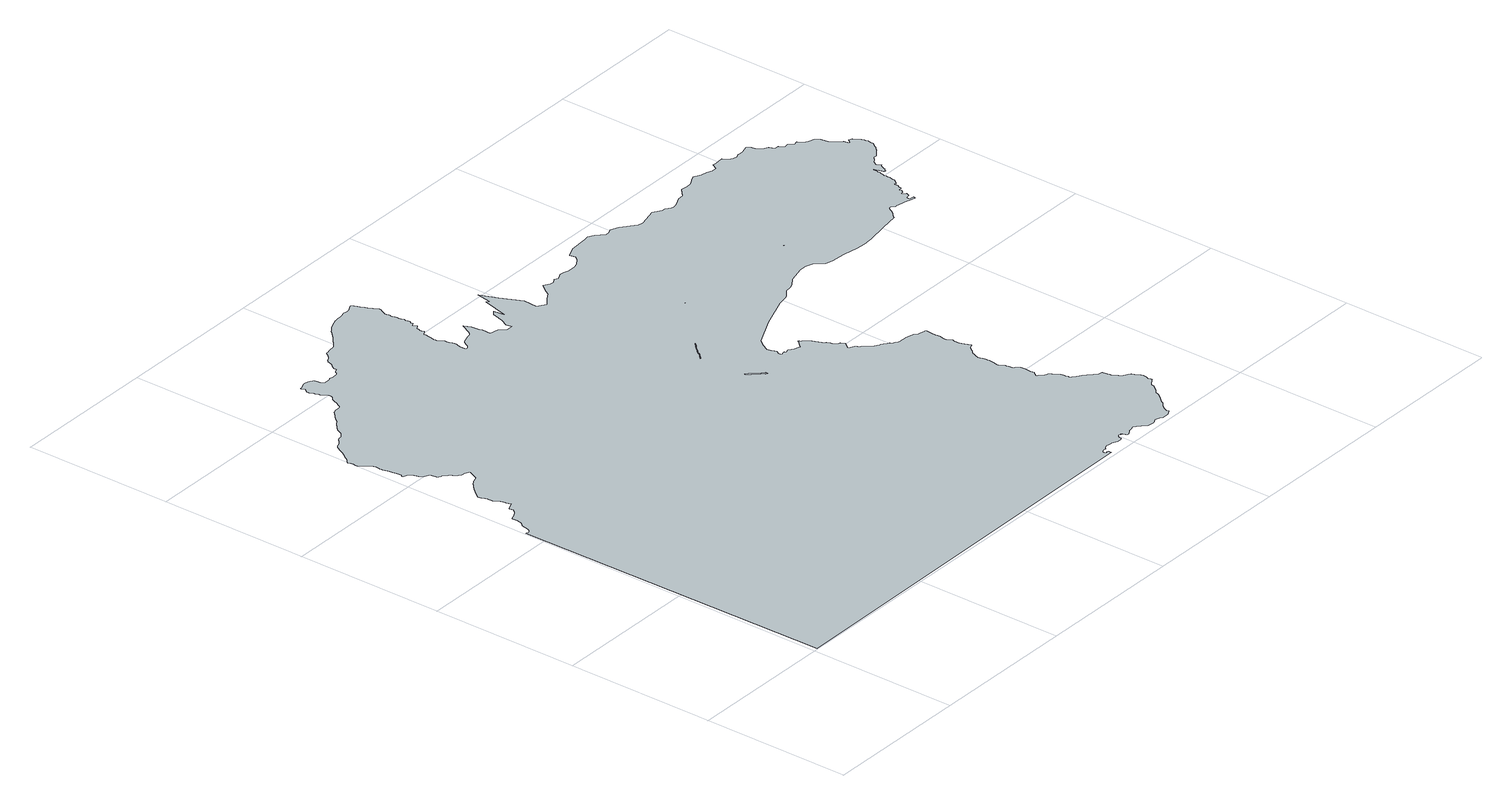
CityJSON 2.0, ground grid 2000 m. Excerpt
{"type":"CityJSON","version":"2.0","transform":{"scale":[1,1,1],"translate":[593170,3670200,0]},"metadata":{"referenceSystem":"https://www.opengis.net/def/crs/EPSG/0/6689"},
"CityObjects":{
"object1":{"type":"GenericCityObject","attributes":{"name":"高橋・鳴瀬線","function":"3011","validFromType":"3","custodian":"武雄市","notificationNumber":"-","prefecture":41,"city":41206,"length":1640,"width":26},"geometry":[{"type":"MultiSurface","lod":"1","boundaries":[[[0,1,2,3,4,5,6,7,8,9,10,11,12,13,14,15]]]}]},
"object2":{"type":"GenericCityObject","attributes":{"name":"上滝下水路","function":"3041","validFromType":"3","custodian":"武雄市","notificationNumber":"-","prefecture":41,"city":41206,"number":8},"geometry":[{"type":"MultiSurface","lod":"1","boundaries":[[[16,17,18,19,20,21,22,23,24,25,26,27,28,29,30,31]]]}]},
"object3":{"type":"GenericCityObject","attributes":{"name":"武雄都市計画区域","function":"21","validFromType":"3","custodian":"佐賀県","notificationNumber":"-","nominalArea":8825,"prefecture":41,"city":41206,"areaClassification":"2","reasonForAreaClassification":"当区域は用途地域の指定があり、一定のまとまりのある市街地が形成されている"},"geometry":[{"type":"MultiSurface","lod":"1","boundaries":[[[32,33,34,35,36,37,38,39,40,41,42,43,44,45,46,47,48,49,50,51,52,53,54,55,56,57,58,59,60,61,62,63,64,65,66,67,68,69,70,71,72,73,74,75,76,77,78,79,80,81,82,83,84,85,86,87,88,89,90,91,92,93,94,95,96,97,98,99,100,101,102,103,104,105,106,107,108,109,110,111,112,113,114,115,116,117,118,119,120,121,122,123,124,125,126,127,128,129,130,131,132,133,134,135,136,137,138,139,140,141,142,143,144,145,146,147,148,149,150,151,152,153,154,155,156,157,158,159,160,161,162,163,164,165,166,167,168,169,170,171,172,173,174,175,176,177,178,179,180,181,182,183,184,185,186,187,188,189,190,191,192,193,194,195,196,197,198,199,200,201,202,203,204,205,206,207,208,209,210,211,212,213,214,215,216,217,218,219,220,221,222,223,224,225,226,227,228,229,230,231,232,233,234,235,236,237,238,239,240,241,242,243,244,245,246,247,248,249,250,251,252,253,254,255,256,257,258,259,260,261,262,263,264,265,266,267,268,269,270,271,272,273,274,275,276,277,278,279,280,281,282,283,284,285,286,287,288,289,290,291,292,293,294,295,296,297,298,299,300,301,302,303,304,305,306,307,308,309,310,311,312,313,314,315,316,317,318,319,320,321,322,323,324,325,326,327,328,329,330,331,332,333,334,335,336,337,338,339,340,341,342,343,344,345,346,347,348,349,350,351,352,353,354,355,356,357,358,359,360,361,362,363,364,365,366,367,368,369,370,371,372,373,374,375,376,377,378,379,380,381,382,383,384,385,386,387,388,389,390,391,392,393,394,395,396,397,398,399,400,401,402,403,404,405,406,407,408,409,410,411,412,413,414,415,416,417,418,419,420,421,422,423,424,425,426,427,428,429,430,431,432,433,434,435,436,437,438,439,440,441,442,443,444,445,446,447,448,449,450,451,452,453,454,455,456,457,458,459,460,461,462,463,464,465,466,467,468,469,470,471,472,473,474,475,476,477,478,479,480,481,482,483,484,485,486,487,488,489,490,491,492,493,494,495,496,497,498,499,500,501,502,503,504,505,506,507,508,509,510,511,512,513,514,515,516,517,518,519,520,521,522,523,524,525,526,527,528,529,530,531,532,533,534,535,536,537,538,539,540,541,542,543,544,545,546,547,548,549,550,551,552,553,554,555,556,557,558,559,560,561,562,563,564,565,566,567,568,569,570,571,572,573,574,575,576,577,578,579,580,581,582,583,584,585,586,587,588,589,590,591,592,593,594,595,596,597,598,599,600,601,602,603,604,605,606,607,608,609,610,611,612,613,614,615,616,617,618,619,620,621,622,623,624,625,626,627,628,629,630,631,632,633,634,635,636,637,638,639,640,641,642,643,644,645,646,647,648,649,650,651,652,653,654,655,656,657,658,659,660,661,662,663,664,665,666,667,668,669,670,671,672,673,674,675,676,677,678,679,680,681,682,683,684,685,686,687,688,689,690,691,692,693,694,695,696,697,698,699,700,701,702,703,704,705,706,707,708,709,710,711,712,713,714,715,716,717,718,719,720,721,722,723,724,725,726,727,728,729,730,731,732,733,734,735,736,737,738,739,740,741,742,743,744,745,746,747,748,749,750,751,752,753,754,755,756,757,758,759,760,761,762,763,764,765,766,767,768,769,770,771,772,773,774,775,776,777,778,779,780,781,782,783,784,785,786,787,788,789,790,791,792,793,794,795,796,797,798,799,800,801,802,803,804,805,806,807,808,809,810,811,812,813,814,815,816,817,818,819,820,821,822,823,824,825,826,827,828,829,830,831,832,833,834,835,836,837,838,839,840,841,842,843,844,845,846,847,848,849,850,851,852,853,854,855,856,857,858,859,860,861,862,863,864,865,866,867,868,869,870,871,872,873,874,875,876,877,878,879,880,881,882,883,884,885,886,887,888,889,890,891,892,893,894,895,896,897,898,899,900,901,902,903,904,905,906,907,908,909,910,911,912,913,914,915,916,917,918,919,920,921,922,923,924,925,926,927,928,929,930,931,932,933,934,935,936,937,938,939,940,941,942,943,944,945,946,947,948,949,950,951,952,953,954,955,956,957,958,959,960,961,962,963,964,965,966,967,968,969,970,971,972,973,974,975,976,977,978,979,980,981,982,983,984,985,986,987,988,989,990,991,992,993,994,995,996,997,998,999,1000,1001,1002,1003,1004,1005]]]}]},
"object4":{"type":"GenericCityObject","attributes":{"function":"11","validFromType":"3","custodian":"武雄市","notificationNumber":"-","nominalArea":52.9,"prefecture":41,"city":41206,"floorAreaRate":2,"buildingCoverageRate":0.6,"wallSetbackDistance":0,"buildingHeightLimits":0},"geometry":[{"type":"MultiSurface","lod":"1","boundaries":[[[1006,1007,1008,1009,1010,1011,1012,1013,1014,1015,1016,1017,1018,1019,1020,1021,1022,1023,1024,1025,1026,1027,1028,1029,1030,1031,1032,1033,1034,1035,1036,1037,1038,1039,1040,1041,1042,1043,1044,1045,1046,1047,1048,1049,1050,1051,1052,1053,1054,1055,1056,1057,1058,1059,1060,1061,1062,1063,1064,1065,1066,1067,1068,1069,1070,1071,1072,1073,1074,1075,1076,1077,1078,1079,1080,1081,1082,1083,1084,1085,1086,1087,1088,1089,1090,1091,1092,1093,1094,1095,1096,1097,1098,1099,1100,1101,1102,1103,1104,1105,1106,1107,1108,1109,1110,1111,1112,1113,1114,1115,1116,1117,1118,1119,1120,1121,1122,1123,1124,1125,1126,1127,1126,1128,1129,1130,1131,1132,1133,1134,1135,1136,1137,1138,1139,1140,1141,1142,1143,1144,1145,1146,1147,1148,1149,1150,1151,1152,1153,1154,1155,1156,1157,1158,1159,1160,1161,1162]]]}]},
"object5":{"type":"GenericCityObject","attributes":{"name":"北方地区","function":"14","usage":"12","validFromType":"3","custodian":"武雄市","notificationNumber":"-","nominalArea":52.9,"prefecture":41,"city":41206},"geometry":[{"type":"MultiSurface","lod":"1","boundaries":[[[1163,1164,1165,1166,1167,1168,1169,1170,1171,1172,1173,1174,1175,1176,1177,1178,1179,1180,1181,1182,1183,1184,1185,1186,1187,1188,1189,1190,1191,1192,1193,1194,1195,1196,1197,1198,1199,1200,1201,1202,1203,1204,1205,1206,1207,1208,1209,1210,1211,1212,1213,1214,1215,1216,1217,1218,1219,1220,1221,1222,1223,1224,1225,1226,1227,1228,1229,1230,1231,1232,1233,1234,1235,1236,1237,1238,1239,1240,1241,1242,1243,1244,1245,1246,1247,1248,1249,1250,1251,1252,1253,1254,1255,1256,1257,1258,1259,1260,1261,1262,1263,1264,1265,1266,1267,1268,1269,1270,1271,1272,1273,1274,1275,1276,1277,1278,1279,1280,1281,1282,1283,1284,1285,1286,1287,1288,1289,1290,1291,1292,1293,1294,1295,1296,1297,1298,1299,1300,1301,1302,1303,1304,1305,1306,1307,1308,1309,1310,1311,1312,1313,1314,1315,1316,1317,1318,1319,1320,1321,1322,1323,1324,1325,1326,1327,1328,1329,1330,1331,1332,1333,1334,1335,1336,1337,1338,1339,1340,1341,1342,1343,1344,1345,1346,1347,1348,1349,1350,1351,1352,1353,1354,1355,1356,1357,1358,1359,1360,1361,1362,1363,1364,1365,1366,1367,1368,1369,1370,1371,1372,1373,1374,1375,1376,1162,1006,1007,1008,1009,1010,1011,1012,1013,1014,1015,1016,1017,1018,1019,1020,1021,1022,1023,1024,1025,1026,1027,1028,1029,1030,1031,1032,1033,1034,1035,1036,1037,1038,1039,1040,1041,1042,1043,1044,1045,1046,1047,1048,1049,1050,1051,1052,1053,1054,1055,1056,1057,1058,1059,1060,1061,1062,1063,1064,1065,1066,1067,1068,1069,1070,1071,1072,1073,1074,1075,1076,1077,1078,1079,1080,1081,1082,1083,1084,1085,1086,1087,1088,1089,1090,1091,1092,1093,1094,1095,1096,1097,1098,1099,1100,1101,1102,1103,1104,1105,1106,1107,1108,1109,1110,1111,1112,1113,1114,1115,1116,1117,1118,1119,1120,1121,1122,1123,1124,1125,1126,1127,1126,1128,1129,1130,1131,1132,1133,1134,1135,1136,1137,1138,1139,1140,1141,1142,1143,1144,1145,1146,1147,1148,1149,1150,1151,1152,1153,1154,1155,1156,1157,1158,1377,1378,1379,1380,1381,1382,1383,1384,1385,1386,1387,1388,1389,1390,1391,1392,1393,1394,1395,1396,1397,1398,1399,1400,1401,1402,1403,1404,1405,1406,1407,1408,1409,1410,1411,1412,1413,1414,1415,1416,1417,1418,1419,1420,1421,1422,1423,1424,1425,1426,1427,1428,1429,1430,1431,1432,1433,1434,1435,1436,1437,1438,1439,1440,1441,1442,1443,1444,1445,1446,1447,1448,1449,1450,1451,1452,1453,1454,1455,1456,1457,1458,1459,1460,1461,1462,1463,1464,1465,1466,1467,1468,1469,1470,1471,1472,1473,1474,1475,1476,1477,1478,1479,1480,1481,1482,1483,1484,1485,1486,1487,1488,1489,1490,1491,1492,1493,1494,1495,1496,1497,1498,1499,1500,1501,1502,1503,1504,1505,1506,1507,1508,1509,1510,1511,1512,1513,1514,1515,1516,1517,1518,1519,1520,1521,1522,1523,1524,1525,1526,1527,1528,1529,1530,1531,1532,1533,1534,1535,1536,1537,1538,1539,1540,1541,1542,1543,1544,1545,1546,1547,1548,1549,1550,1551,1552,1553,1554,1555,1556,1557,1558,1559,1560,1561,1562,1563,1564,1565,1566,1567,1568,1569,1570,1571,1572,1573,1574,1575,1576,1577,1578,1579,1580,1581,1582,1583,1584,1585,1586,1587,1588,1589,1590,1591,1592,1593,1594,1595,1596,1597,1598,1599,1600,1601,1602,1603,1604,1605,1606,1607,1608,1609,1610,1611,1612,1613,1614,1615,1616,1617,1618,1619,1620,1621,1622,1623,1624,1625,1626,1627,1628,1629,1630,1631,1632,1633,1634,1635,1636,1637,1638,1639,1640,1641,1642,1643,1644,1645,1646,1647,1648,1649,1650,1651,1652,1653,1654,1655,1656,1657,1658,1659,1660,1661,1662,1663,1664,1665,1666,1667,1668,1669,1670,1671,1672,1673,1674,1675,1676,1677,1678,1679,1680,1681,1682,1683,1684,1685,1686,1687,1688,1689,1690,1691,1692,1693,1694,1695,1696,1697,1698,1699,1700,1701,1702,1703,1704,1705,1706,1707,1708,1709,1710,1711,1712,1713,1714,1715]]]}]},
"object6":{"type":"GenericCityObject","attributes":{"function":"9","validFromType":"3","custodian":"武雄市","notificationNumber":"-","nominalArea":52.9,"prefecture":41,"city":41206,"floorAreaRate":2,"buildingCoverageRate":0.8,"wallSetbackDistance":0,"buildingHeightLimits":0},"geometry":[{"type":"MultiSurface","lod":"1","boundaries":[[[1161,1160,1159,1158,1377,1378,1379,1380,1381,1382,1383,1384,1385,1386,1387,1388,1389,1390,1391,1392,1393,1394,1395,1396,1397,1398,1399,1400,1401,1402,1403,1404,1405,1406,1407,1408,1409,1410,1411,1412,1413,1414,1415,1416,1417,1418,1419,1420,1421,1422,1423,1424,1425,1426,1427,1428,1429,1430,1431,1432,1433,1434,1435,1436,1437,1438,1439,1440,1441,1442,1443,1444,1445,1446,1447,1448,1449,1450,1451,1452,1453,1454,1455,1456,1457,1458,1459,1460,1461,1462,1463,1464,1465,1466,1467,1468,1469,1470,1471,1472,1473,1474,1475,1476,1477,1478,1479,1480,1481,1482,1483,1484,1485,1486,1487,1488,1489,1490,1491,1492,1493,1494,1495,1496,1497,1498,1499,1500,1501,1502,1503,1504,1505,1506,1507,1508,1509,1510,1511,1512,1513,1514,1515,1516,1517,1518,1519,1520,1521,1522,1523,1524,1525,1526,1527,1528,1529,1530,1531,1532,1533,1534,1535,1536,1537,1538,1539,1540,1541,1542,1543,1544,1545,1546,1547,1548,1549,1550,1551,1552,1553,1554,1555,1556,1557,1558,1559,1560,1561,1716,1717,1718,1719,1720,1721,1722,1723,1724,1639,1640,1641,1642,1643,1644,1645,1646,1647,1648,1649,1650,1651,1652,1653,1654,1655,1656,1657,1658,1659,1660,1661,1662,1663,1664,1665,1666,1667,1668,1669,1670,1671,1672,1673,1674,1675,1676,1677,1678,1679,1680,1681,1682,1683,1684,1685,1686,1687,1688,1689,1690,1691,1692,1693,1694,1695,1696,1697,1698,1699,1700,1701,1702,1703,1704,1705,1706,1707,1708,1709,1710,1711,1712,1713,1714,1715,1163,1164,1165,1166,1167,1168,1169,1170,1171,1172,1173,1174,1175,1176,1177,1178,1179,1180,1181,1182,1183,1184,1185,1186,1187,1188,1189,1190,1191,1192,1193,1194,1195,1196,1197,1198,1199,1200,1201,1202,1203,1204,1205,1206,1207,1208,1209,1210,1211,1212,1213,1214,1215,1216,1217,1218,1219,1220,1221,1222,1223,1224,1225,1226,1227,1228,1229,1230,1231,1232,1233,1234,1235,1236,1237,1238,1239,1240,1241,1242,1243,1244,1245,1246,1247,1248,1249,1250,1251,1252,1253,1254,1255,1256,1257,1258,1259,1260,1261,1262,1263,1264,1265,1266,1267,1268,1269,1270,1271,1272,1273,1274,1275,1276,1277,1278,1279,1280,1281,1282,1283,1284,1285,1286,1287,1288,1289,1290,1291,1292,1293,1294,1295,1296,1297,1298,1299,1300,1301,1302,1303,1304,1305,1306,1307,1308,1309,1310,1311,1312,1313,1314,1315,1316,1317,1318,1319,1320,1321,1322,1323,1324,1325,1326,1327,1328,1329,1330,1331,1332,1333,1334,1335,1336,1337,1338,1339,1340,1341,1342,1343,1344,1345,1346,1347,1348,1349,1350,1351,1352,1353,1354,1355,1356,1357,1358,1359,1360,1361,1362,1363,1364,1365,1366,1367,1368,1369,1370,1371,1372,1373,1374,1375,1376,1162]]]}]},
"object7":{"type":"GenericCityObject","attributes":{"function":"11","validFromType":"3","custodian":"武雄市","notificationNumber":"-","nominalArea":52.9,"prefecture":41,"city":41206,"floorAreaRate":2,"buildingCoverageRate":0.6,"wallSetbackDistance":0,"buildingHeightLimits":0},"geometry":[{"type":"MultiSurface","lod":"1","boundaries":[[[1562,1563,1564,1565,1566,1567,1568,1569,1570,1571,1572,1573,1574,1575,1576,1577,1578,1579,1580,1581,1582,1583,1584,1585,1586,1587,1588,1589,1590,1591,1592,1593,1594,1595,1596,1597,1725,1599,1600,1601,1602,1603,1604,1605,1606,1607,1608,1609,1610,1611,1612,1613,1614,1615,1616,1617,1618,1619,1620,1621,1622,1623,1624,1625,1626,1627,1628,1629,1630,1631,1632,1633,1634,1635,1636,1637,1638,1639,1724,1723,1722,1721,1720,1719,1718,1717,1716,1561]]]}]}
},
"vertices":[
[4509,4423,0],[4463,4473,0],[4434,4506,0],[4432,4507,0],[4425,4489,0],[4453,4460,0],[4473,4439,0],[4502,4408,0],[4526,4383,0],[4549,4358,0],[4586,4317,0],[4580,4312,0],[4609,4303,0],[4602,4332,0],[4596,4326,0],[4565,4361,0],
[4462,5215,0],[4495,5250,0],[4518,5275,0],[4541,5305,0],[4576,5338,0],[4616,5377,0],[4615,5378,0],[4574,5340,0],[4540,5306,0],[4517,5276,0],[4494,5252,0],[4460,5215,0],[4470,5205,0],[4387,5125,0],[4388,5123,0],[4472,5205,0],
[6744,75,0],[6802,105,0],[6813,120,0],[6813,121,0],[6809,148,0],[6811,168,0],[6822,191,0],[6873,249,0],[6895,268,0],[6914,285,0],[6928,317,0],[6949,339,0],[6983,377,0],[7029,436,0],[7043,471,0],[7054,495,0],[7093,530,0],[7110,549,0],[7146,600,0],[7153,619,0],[7161,645,0],[7230,696,0],[7250,707,0],[7253,729,0],[7250,735,0],[7242,747,0],[7242,770,0],[7255,796,0],[7262,816,0],[7266,848,0],[7251,878,0],[7233,900,0],[7217,940,0],[7200,972,0],[7168,995,0],[7117,1023,0],[7092,1046,0],[7079,1069,0],[7063,1106,0],[7038,1150,0],[7034,1165,0],[7029,1195,0],[7030,1215,0],[7019,1261,0],[6986,1264,0],[6957,1276,0],[6922,1309,0],[6889,1343,0],[6868,1365,0],[6826,1401,0],[6769,1437,0],[6720,1472,0],[6701,1489,0],[6703,1514,0],[6701,1531,0],[6691,1564,0],[6690,1586,0],[6685,1611,0],[6675,1633,0],[6650,1662,0],[6628,1699,0],[6616,1724,0],[6615,1727,0],[6607,1735,0],[6600,1727,0],[6591,1736,0],[6569,1752,0],[6542,1767,0],[6520,1781,0],[6506,1799,0],[6496,1807,0],[6489,1815,0],[6490,1824,0],[6504,1843,0],[6520,1870,0],[6528,1882,0],[6530,1892,0],[6526,1908,0],[6524,1936,0],[6523,1966,0],[6531,2017,0],[6531,2039,0],[6526,2073,0],[6517,2090,0],[6500,2106,0],[6483,2123,0],[6468,2133,0],[6464,2138,0],[6460,2179,0],[6453,2199,0],[6450,2211,0],[6449,2232,0],[6447,2243,0],[6435,2257,0],[6424,2275,0],[6413,2299,0],[6403,2322,0],[6403,2338,0],[6410,2357,0],[6418,2397,0],[6421,2416,0],[6418,2442,0],[6418,2460,0],[6420,2484,0],[6423,2505,0],[6419,2525,0],[6413,2548,0],[6402,2566,0],[6395,2580,0],[6395,2590,0],[6408,2648,0],[6415,2666,0],[6423,2682,0],[6428,2695,0],[6433,2710,0],[6442,2720,0],[6454,2736,0],[6467,2745,0],[6479,2761,0],[6498,2793,0],[6522,2815,0],[6568,2829,0],[6565,2840,0],[6552,2876,0],[6521,2953,0],[6515,2983,0],[6513,3021,0],[6517,3058,0],[6523,3076,0],[6500,3122,0],[6485,3154,0],[6484,3158,0],[6481,3173,0],[6488,3205,0],[6497,3243,0],[6500,3264,0],[6499,3286,0],[6495,3311,0],[6496,3363,0],[6497,3409,0],[6496,3443,0],[6490,3455,0],[6477,3457,0],[6421,3467,0],[6390,3478,0],[6366,3494,0],[6344,3510,0],[6309,3525,0],[6260,3537,0],[6234,3539,0],[6204,3538,0],[6181,3541,0],[6167,3543,0],[6141,3542,0],[6114,3538,0],[6099,3543,0],[6080,3557,0],[6066,3570,0],[6051,3577,0],[6034,3586,0],[6025,3599,0],[6023,3601,0],[6017,3611,0],[6005,3622,0],[5997,3625,0],[5982,3631,0],[5969,3639,0],[5955,3652,0],[5938,3669,0],[5928,3670,0],[5906,3675,0],[5884,3691,0],[5861,3710,0],[5812,3753,0],[5794,3771,0],[5778,3795,0],[5766,3814,0],[5754,3822,0],[5730,3838,0],[5723,3847,0],[5720,3860,0],[5715,3874,0],[5707,3884,0],[5686,3895,0],[5658,3907,0],[5636,3920,0],[5633,3928,0],[5643,3944,0],[5652,3961,0],[5674,3985,0],[5688,3998,0],[5695,4012,0],[5692,4022,0],[5661,4063,0],[5652,4072,0],[5621,4091,0],[5609,4100,0],[5603,4110,0],[5592,4158,0],[5587,4175,0],[5570,4197,0],[5553,4216,0],[5539,4238,0],[5524,4275,0],[5496,4350,0],[5491,4369,0],[5483,4377,0],[5465,4397,0],[5442,4425,0],[5430,4441,0],[5411,4444,0],[5407,4447,0],[5405,4462,0],[5398,4471,0],[5394,4471,0],[5380,4449,0],[5362,4429,0],[5339,4409,0],[5329,4396,0],[5314,4371,0],[5286,4381,0],[5214,4407,0],[5201,4413,0],[5163,4441,0],[5160,4442,0],[5114,4427,0],[5111,4432,0],[5107,4451,0],[5104,4453,0],[5076,4445,0],[5047,4437,0],[5042,4444,0],[5038,4466,0],[5037,4489,0],[5051,4513,0],[5061,4529,0],[5054,4555,0],[5033,4591,0],[5026,4616,0],[5021,4640,0],[5020,4642,0],[5069,4736,0],[5134,4817,0],[5511,5007,0],[5932,5169,0],[6069,5190,0],[6108,5208,0],[6198,5282,0],[6295,5298,0],[6347,5319,0],[6448,5386,0],[6677,5452,0],[6779,5454,0],[6870,5415,0],[6976,5307,0],[7064,5279,0],[7261,5264,0],[7466,5238,0],[7604,5224,0],[7737,5234,0],[8030,5290,0],[8289,5326,0],[8290,5344,0],[8296,5349,0],[8326,5379,0],[8340,5391,0],[8375,5441,0],[8394,5477,0],[8414,5498,0],[8443,5499,0],[8460,5496,0],[8480,5481,0],[8493,5468,0],[8512,5468,0],[8533,5462,0],[8686,5436,0],[8686,5429,0],[8694,5426,0],[8695,5425,0],[8705,5421,0],[8732,5416,0],[8779,5404,0],[8789,5435,0],[8727,5446,0],[8716,5448,0],[8729,5487,0],[8782,5502,0],[8798,5543,0],[8780,5554,0],[8758,5577,0],[8757,5590,0],[8775,5600,0],[8784,5600,0],[8790,5599,0],[8814,5630,0],[8814,5635,0],[8804,5660,0],[8809,5671,0],[8821,5669,0],[8830,5664,0],[8837,5666,0],[8851,5672,0],[8858,5679,0],[8855,5692,0],[8855,5705,0],[8875,5737,0],[8877,5745,0],[8873,5761,0],[8872,5771,0],[8875,5785,0],[8888,5800,0],[8899,5792,0],[8904,5784,0],[8950,5849,0],[8947,5870,0],[8965,5923,0],[8961,5952,0],[8963,5975,0],[8958,6008,0],[8963,6028,0],[8974,6064,0],[8975,6085,0],[8972,6104,0],[8983,6133,0],[8980,6152,0],[8980,6171,0],[8985,6184,0],[8988,6192,0],[8998,6188,0],[8993,6173,0],[9000,6150,0],[9009,6113,0],[9030,6066,0],[9033,6054,0],[9049,6053,0],[9052,6068,0],[9080,6088,0],[9084,6105,0],[9098,6145,0],[9110,6163,0],[9128,6171,0],[9096,6235,0],[9124,6290,0],[9147,6297,0],[9163,6310,0],[9207,6354,0],[9221,6353,0],[9251,6351,0],[9253,6352,0],[9321,6405,0],[9327,6409,0],[9342,6418,0],[9354,6420,0],[9368,6439,0],[9383,6467,0],[9391,6466,0],[9394,6473,0],[9405,6495,0],[9423,6511,0],[9438,6531,0],[9450,6553,0],[9446,6561,0],[9451,6573,0],[9448,6591,0],[9453,6628,0],[9446,6652,0],[9445,6678,0],[9431,6710,0],[9403,6749,0],[9383,6786,0],[9379,6801,0],[9331,6820,0],[9305,6775,0],[9281,6781,0],[9269,6846,0],[9161,6975,0],[9148,7085,0],[9099,7145,0],[9026,7169,0],[8969,7198,0],[8921,7267,0],[8870,7253,0],[8816,7318,0],[8759,7308,0],[8717,7379,0],[8656,7372,0],[8628,7446,0],[8564,7482,0],[8509,7536,0],[8502,7606,0],[8467,7654,0],[8361,7619,0],[8320,7618,0],[8284,7624,0],[8233,7604,0],[8181,7612,0],[8129,7648,0],[8090,7715,0],[7971,7704,0],[7920,7713,0],[7880,7631,0],[7814,7632,0],[7747,7661,0],[7658,7673,0],[7563,7724,0],[7519,7708,0],[7421,7647,0],[7352,7638,0],[7255,7655,0],[7154,7558,0],[7067,7550,0],[6939,7485,0],[6887,7478,0],[6855,7487,0],[6794,7531,0],[6751,7534,0],[6638,7605,0],[6384,7537,0],[6320,7554,0],[6135,7693,0],[6028,7743,0],[5960,7713,0],[5923,7717,0],[5814,7806,0],[5738,7851,0],[5677,7840,0],[5417,7817,0],[5282,7753,0],[5294,7680,0],[5256,7627,0],[5168,7564,0],[5098,7544,0],[4998,7547,0],[4939,7570,0],[4873,7577,0],[4791,7530,0],[4742,7562,0],[4686,7523,0],[4641,7534,0],[4558,7576,0],[4482,7484,0],[4444,7414,0],[4345,7356,0],[4245,7277,0],[4133,7349,0],[4146,7539,0],[4008,7814,0],[3922,8041,0],[3886,7842,0],[3856,7867,0],[3759,7510,0],[3753,7601,0],[3739,7663,0],[3686,7627,0],[3644,7466,0],[3594,7370,0],[3611,7292,0],[3513,7287,0],[3449,7372,0],[3328,7396,0],[3327,7515,0],[3311,7551,0],[3303,7654,0],[3264,7740,0],[3195,7598,0],[3159,7568,0],[3140,7557,0],[3121,7553,0],[3090,7544,0],[3062,7536,0],[2999,7512,0],[2991,7506,0],[2983,7497,0],[2960,7462,0],[2948,7437,0],[2933,7417,0],[2921,7404,0],[2910,7396,0],[2897,7393,0],[2881,7397,0],[2871,7408,0],[2869,7419,0],[2870,7455,0],[2870,7479,0],[2870,7491,0],[2887,7532,0],[2890,7545,0],[2889,7563,0],[2884,7581,0],[2878,7606,0],[2869,7631,0],[2865,7641,0],[2865,7654,0],[2864,7676,0],[2863,7702,0],[2859,7711,0],[2850,7725,0],[2832,7750,0],[2821,7769,0],[2813,7785,0],[2811,7801,0],[2814,7830,0],[2824,7867,0],[2825,7901,0],[2828,7918,0],[2832,7942,0],[2831,7958,0],[2830,7987,0],[2836,7993,0],[2861,8001,0],[2878,8014,0],[2885,8023,0],[2884,8031,0],[2872,8057,0],[2871,8070,0],[2876,8082,0],[2882,8103,0],[2888,8131,0],[2892,8138,0],[2907,8143,0],[2922,8153,0],[2930,8163,0],[2930,8176,0],[2923,8184,0],[2914,8199,0],[2912,8219,0],[2915,8222,0],[2928,8225,0],[2936,8229,0],[2943,8237,0],[2945,8247,0],[2944,8269,0],[2946,8273,0],[2954,8283,0],[2958,8293,0],[2958,8308,0],[2952,8320,0],[2944,8330,0],[2942,8344,0],[2948,8353,0],[2958,8363,0],[2960,8374,0],[2955,8385,0],[2948,8393,0],[2941,8401,0],[2939,8410,0],[2938,8437,0],[2936,8468,0],[2932,8492,0],[2921,8512,0],[2919,8526,0],[2919,8540,0],[2925,8555,0],[2927,8578,0],[2922,8591,0],[2914,8603,0],[2912,8621,0],[2917,8635,0],[2932,8666,0],[2952,8698,0],[2965,8719,0],[2967,8735,0],[2964,8748,0],[2954,8761,0],[2940,8776,0],[2932,8791,0],[2924,8811,0],[2911,8843,0],[2899,8871,0],[2884,8897,0],[2874,8911,0],[2865,8933,0],[2857,8955,0],[2848,8980,0],[2839,9007,0],[2834,9024,0],[2829,9032,0],[2823,9040,0],[2813,9047,0],[2798,9048,0],[2774,9036,0],[2746,9017,0],[2726,9007,0],[2704,9000,0],[2679,9002,0],[2664,9006,0],[2641,9010,0],[2630,9011,0],[2610,9006,0],[2584,8994,0],[2555,8990,0],[2532,8991,0],[2516,8989,0],[2498,8988,0],[2465,8983,0],[2434,8978,0],[2388,8961,0],[2360,8950,0],[2313,8933,0],[2287,8918,0],[2243,8885,0],[2218,8867,0],[2199,8844,0],[2186,8828,0],[2152,8797,0],[2116,8763,0],[2064,8717,0],[2027,8685,0],[1969,8641,0],[1951,8630,0],[1940,8626,0],[1909,8624,0],[1896,8621,0],[1850,8615,0],[1840,8613,0],[1823,8611,0],[1809,8609,0],[1794,8602,0],[1783,8590,0],[1769,8563,0],[1757,8549,0],[1744,8537,0],[1726,8522,0],[1697,8506,0],[1684,8500,0],[1670,8487,0],[1661,8477,0],[1653,8457,0],[1650,8444,0],[1644,8419,0],[1636,8404,0],[1621,8387,0],[1602,8363,0],[1592,8349,0],[1587,8334,0],[1587,8312,0],[1586,8302,0],[1581,8292,0],[1561,8281,0],[1539,8272,0],[1528,8261,0],[1523,8252,0],[1517,8239,0],[1508,8231,0],[1492,8222,0],[1476,8219,0],[1454,8215,0],[1430,8217,0],[1394,8224,0],[1375,8227,0],[1366,8223,0],[1353,8212,0],[1332,8210,0],[1287,8213,0],[1260,8217,0],[1256,8220,0],[1249,8226,0],[1237,8238,0],[1232,8265,0],[1227,8304,0],[1220,8332,0],[1206,8344,0],[1178,8361,0],[1154,8375,0],[1122,8387,0],[1101,8387,0],[1069,8384,0],[1049,8376,0],[1030,8362,0],[1006,8354,0],[989,8353,0],[983,8344,0],[989,8331,0],[1007,8311,0],[1010,8297,0],[995,8285,0],[979,8267,0],[971,8250,0],[968,8230,0],[974,8216,0],[992,8179,0],[999,8148,0],[1012,8103,0],[1014,8085,0],[1028,8066,0],[1048,8049,0],[1062,8026,0],[1070,8000,0],[1072,7978,0],[1071,7961,0],[1065,7947,0],[1049,7932,0],[1031,7918,0],[1021,7904,0],[1009,7883,0],[1002,7864,0],[985,7813,0],[967,7781,0],[958,7767,0],[946,7743,0],[934,7738,0],[920,7733,0],[888,7733,0],[858,7731,0],[840,7728,0],[818,7720,0],[804,7712,0],[784,7692,0],[751,7658,0],[721,7632,0],[702,7616,0],[695,7606,0],[682,7582,0],[674,7573,0],[656,7555,0],[634,7542,0],[617,7531,0],[596,7513,0],[568,7489,0],[540,7461,0],[526,7444,0],[517,7438,0],[510,7425,0],[503,7412,0],[495,7388,0],[483,7367,0],[470,7350,0],[450,7330,0],[428,7315,0],[415,7308,0],[403,7306,0],[386,7305,0],[372,7302,0],[359,7298,0],[348,7290,0],[338,7282,0],[323,7265,0],[315,7254,0],[304,7247,0],[280,7233,0],[242,7217,0],[230,7212,0],[217,7204,0],[206,7193,0],[190,7168,0],[184,7155,0],[170,7127,0],[164,7115,0],[156,7092,0],[151,7084,0],[123,7042,0],[82,6983,0],[62,6951,0],[44,6927,0],[14,6899,0],[6,6889,0],[6,6876,0],[20,6846,0],[23,6822,0],[19,6778,0],[18,6760,0],[25,6746,0],[31,6731,0],[65,6688,0],[84,6666,0],[104,6648,0],[116,6634,0],[123,6624,0],[129,6604,0],[133,6590,0],[135,6570,0],[133,6542,0],[127,6513,0],[128,6499,0],[133,6471,0],[142,6441,0],[149,6410,0],[154,6361,0],[160,6344,0],[163,6319,0],[169,6274,0],[167,6227,0],[165,6211,0],[155,6207,0],[155,6200,0],[168,6187,0],[201,6172,0],[227,6159,0],[237,6150,0],[243,6138,0],[256,6103,0],[272,6050,0],[276,6041,0],[281,6033,0],[287,6020,0],[296,6013,0],[312,6001,0],[354,5975,0],[376,5962,0],[383,5954,0],[386,5947,0],[393,5882,0],[398,5868,0],[405,5860,0],[420,5852,0],[433,5845,0],[445,5844,0],[458,5843,0],[463,5840,0],[471,5831,0],[479,5823,0],[492,5807,0],[502,5796,0],[513,5789,0],[519,5784,0],[525,5777,0],[535,5752,0],[539,5741,0],[549,5731,0],[577,5704,0],[596,5685,0],[609,5677,0],[621,5675,0],[641,5673,0],[664,5670,0],[676,5667,0],[697,5655,0],[708,5649,0],[717,5638,0],[708,5614,0],[677,5545,0],[668,5527,0],[665,5516,0],[659,5506,0],[586,5477,0],[576,5474,0],[566,5469,0],[552,5461,0],[540,5453,0],[497,5417,0],[484,5407,0],[475,5398,0],[446,5368,0],[391,5300,0],[343,5243,0],[333,5229,0],[330,5221,0],[330,5202,0],[339,5179,0],[354,5151,0],[359,5136,0],[365,5103,0],[366,5089,0],[367,5048,0],[370,5033,0],[374,5022,0],[389,5007,0],[402,4989,0],[409,4972,0],[416,4949,0],[428,4895,0],[430,4879,0],[438,4850,0],[444,4836,0],[456,4822,0],[348,4771,0],[346,4767,0],[355,4741,0],[361,4720,0],[358,4715,0],[314,4669,0],[308,4664,0],[270,4641,0],[227,4619,0],[194,4605,0],[192,4602,0],[192,4533,0],[188,4510,0],[184,4487,0],[177,4464,0],[166,4446,0],[148,4426,0],[139,4417,0],[135,4410,0],[131,4385,0],[127,4361,0],[117,4320,0],[108,4294,0],[95,4277,0],[84,4269,0],[66,4267,0],[39,4269,0],[31,4270,0],[72,9,0],[5661,64,0],[5661,71,0],[5660,80,0],[5661,89,0],[5667,101,0],[5663,102,0],[5660,101,0],[5655,103,0],[5651,103,0],[5641,110,0],[5637,108,0],[5635,98,0],[5619,103,0],[5615,105,0],[5602,117,0],[5611,132,0],[5613,150,0],[5626,162,0],[5632,164,0],[5668,166,0],[5684,167,0],[5687,163,0],[5693,173,0],[5731,194,0],[5756,199,0],[5778,194,0],[5811,194,0],[5818,188,0],[5824,189,0],[5838,195,0],[5850,189,0],[5859,182,0],[5879,166,0],[5908,156,0],[5920,152,0],[5960,157,0],[5977,165,0],[5988,175,0],[5978,188,0],[5982,189,0],[5989,199,0],[5992,209,0],[5996,214,0],[5999,225,0],[6002,227,0],[6008,227,0],[6007,234,0],[6026,235,0],[6053,223,0],[6055,226,0],[6055,239,0],[6067,241,0],[6074,213,0],[6080,210,0],[6082,206,0],[6088,182,0],[6096,170,0],[6101,160,0],[6123,162,0],[6137,174,0],[6146,179,0],[6156,184,0],[6163,192,0],[6173,197,0],[6178,199,0],[6173,208,0],[6211,206,0],[6268,218,0],[6290,213,0],[6307,196,0],[6346,156,0],[6398,112,0],[6412,105,0],[6490,93,0],[6508,95,0],[6528,107,0],[6563,119,0],[6589,116,0],[6623,97,0],[6659,74,0],
[5257,6035,0],[5248,6033,0],[5240,6031,0],[5223,6033,0],[5205,6035,0],[5202,6035,0],[5167,6033,0],[5158,6034,0],[5147,6038,0],[5127,6049,0],[5104,6060,0],[5084,6069,0],[5057,6084,0],[5034,6094,0],[5026,6098,0],[5019,6102,0],[5003,6114,0],[4992,6122,0],[4979,6130,0],[4961,6141,0],[4944,6149,0],[4941,6151,0],[4931,6157,0],[4925,6162,0],[4918,6169,0],[4914,6172,0],[4908,6181,0],[4902,6187,0],[4899,6189,0],[4895,6186,0],[4887,6190,0],[4865,6199,0],[4860,6192,0],[4829,6213,0],[4797,6226,0],[4725,6259,0],[4682,6280,0],[4673,6284,0],[4672,6274,0],[4670,6259,0],[4669,6247,0],[4668,6243,0],[4668,6233,0],[4666,6197,0],[4666,6194,0],[4667,6187,0],[4670,6186,0],[4685,6173,0],[4690,6167,0],[4690,6165,0],[4691,6160,0],[4691,6130,0],[4691,6120,0],[4693,6104,0],[4694,6101,0],[4697,6089,0],[4700,6082,0],[4703,6076,0],[4705,6071,0],[4712,6061,0],[4721,6049,0],[4727,6042,0],[4734,6036,0],[4741,6029,0],[4746,6026,0],[4748,6024,0],[4754,6015,0],[4758,6009,0],[4758,6008,0],[4768,6004,0],[4772,6001,0],[4780,5989,0],[4789,5977,0],[4794,5967,0],[4799,5955,0],[4802,5943,0],[4802,5933,0],[4801,5922,0],[4795,5903,0],[4784,5874,0],[4777,5862,0],[4772,5857,0],[4764,5852,0],[4757,5848,0],[4749,5845,0],[4745,5843,0],[4744,5842,0],[4742,5836,0],[4719,5785,0],[4715,5776,0],[4716,5770,0],[4717,5769,0],[4718,5761,0],[4723,5733,0],[4726,5711,0],[4745,5643,0],[4754,5611,0],[4757,5603,0],[4780,5535,0],[4791,5531,0],[4781,5512,0],[4776,5503,0],[4783,5501,0],[4787,5499,0],[4789,5498,0],[4799,5495,0],[4827,5484,0],[4846,5477,0],[4852,5475,0],[4872,5468,0],[4876,5476,0],[4877,5479,0],[4880,5485,0],[4903,5534,0],[4885,5541,0],[4924,5646,0],[4928,5645,0],[4939,5642,0],[4946,5640,0],[4947,5640,0],[4949,5640,0],[4949,5639,0],[4956,5663,0],[4960,5679,0],[4968,5707,0],[4974,5730,0],[4985,5764,0],[5001,5811,0],[5012,5845,0],[5022,5879,0],[5024,5882,0],[5030,5881,0],[5036,5904,0],[5044,5932,0],[5048,5944,0],[5054,5967,0],[5060,5986,0],[5073,5986,0],[5099,5980,0],[5103,5979,0],[5119,5976,0],[5125,5975,0],[5143,5973,0],[5144,5973,0],[5149,5972,0],[5154,5971,0],[5157,5971,0],[5170,5968,0],[5173,5968,0],[5176,5967,0],[5186,5966,0],[5194,5964,0],[5199,5963,0],[5205,6014,0],[5267,6012,0],[5267,6022,0],[5267,6039,0],
[5931,6438,0],[5933,6445,0],[5934,6450,0],[5933,6453,0],[5931,6456,0],[5927,6463,0],[5925,6469,0],[5924,6475,0],[5923,6486,0],[5922,6513,0],[5922,6514,0],[5918,6515,0],[5914,6515,0],[5904,6516,0],[5884,6515,0],[5878,6515,0],[5874,6513,0],[5868,6509,0],[5861,6504,0],[5853,6498,0],[5842,6492,0],[5836,6488,0],[5832,6484,0],[5817,6463,0],[5814,6459,0],[5814,6457,0],[5814,6454,0],[5814,6451,0],[5815,6448,0],[5817,6445,0],[5820,6438,0],[5821,6433,0],[5819,6428,0],[5816,6425,0],[5812,6425,0],[5808,6425,0],[5797,6424,0],[5790,6411,0],[5787,6409,0],[5784,6408,0],[5773,6406,0],[5765,6405,0],[5748,6405,0],[5703,6404,0],[5703,6407,0],[5703,6409,0],[5709,6433,0],[5706,6439,0],[5709,6444,0],[5709,6445,0],[5709,6460,0],[5708,6461,0],[5707,6461,0],[5706,6462,0],[5702,6461,0],[5697,6460,0],[5696,6460,0],[5696,6461,0],[5695,6469,0],[5691,6477,0],[5690,6477,0],[5680,6484,0],[5676,6483,0],[5668,6479,0],[5666,6477,0],[5665,6468,0],[5664,6466,0],[5659,6462,0],[5656,6461,0],[5653,6462,0],[5648,6466,0],[5645,6470,0],[5636,6473,0],[5633,6474,0],[5630,6474,0],[5622,6475,0],[5617,6474,0],[5614,6473,0],[5602,6463,0],[5600,6462,0],[5598,6460,0],[5597,6460,0],[5596,6459,0],[5592,6456,0],[5585,6451,0],[5577,6447,0],[5570,6442,0],[5567,6441,0],[5562,6436,0],[5558,6435,0],[5554,6435,0],[5551,6434,0],[5539,6433,0],[5533,6432,0],[5526,6431,0],[5525,6431,0],[5522,6430,0],[5519,6430,0],[5519,6429,0],[5521,6423,0],[5523,6422,0],[5524,6421,0],[5525,6420,0],[5527,6419,0],[5528,6418,0],[5537,6413,0],[5537,6411,0],[5538,6405,0],[5538,6401,0],[5538,6388,0],[5539,6376,0],[5541,6367,0],[5541,6365,0],[5547,6356,0],[5552,6352,0],[5552,6350,0],[5552,6349,0],[5552,6346,0],[5556,6337,0],[5544,6304,0],[5549,6300,0],[5550,6297,0],[5553,6295,0],[5558,6291,0],[5563,6290,0],[5568,6290,0],[5577,6290,0],[5579,6292,0],[5589,6303,0],[5606,6312,0],[5607,6312,0],[5612,6308,0],[5633,6316,0],[5641,6317,0],[5648,6316,0],[5656,6314,0],[5672,6307,0],[5689,6300,0],[5697,6300,0],[5718,6300,0],[5733,6300,0],[5742,6299,0],[5739,6292,0],[5728,6263,0],[5731,6263,0],[5746,6263,0],[5748,6263,0],[5762,6263,0],[5773,6262,0],[5774,6262,0],[5784,6262,0],[5785,6262,0],[5795,6262,0],[5796,6262,0],[5798,6262,0],[5798,6261,0],[5798,6260,0],[5798,6256,0],[5793,6211,0],[5793,6209,0],[5792,6202,0],[5792,6199,0],[5790,6199,0],[5706,6199,0],[5701,6199,0],[5701,6169,0],[5689,6169,0],[5680,6168,0],[5677,6166,0],[5676,6162,0],[5675,6138,0],[5675,6134,0],[5671,6133,0],[5665,6131,0],[5660,6129,0],[5656,6128,0],[5639,6127,0],[5628,6128,0],[5620,6129,0],[5613,6133,0],[5604,6141,0],[5598,6152,0],[5595,6160,0],[5587,6160,0],[5580,6164,0],[5571,6169,0],[5568,6175,0],[5565,6180,0],[5563,6187,0],[5562,6193,0],[5559,6197,0],[5556,6201,0],[5545,6207,0],[5531,6213,0],[5531,6199,0],[5531,6188,0],[5533,6166,0],[5536,6148,0],[5511,6146,0],[5508,6145,0],[5505,6142,0],[5503,6133,0],[5505,6114,0],[5507,6105,0],[5550,6070,0],[5564,6058,0],[5547,6059,0],[5502,6061,0],[5457,6064,0],[5435,6065,0],[5397,6065,0],[5361,6066,0],[5319,6066,0],[5267,6067,0],[5198,5959,0],[5198,5955,0],[5192,5914,0],[5228,5907,0],[5231,5907,0],[5231,5909,0],[5232,5912,0],[5232,5917,0],[5232,5918,0],[5233,5923,0],[5235,5938,0],[5235,5939,0],[5236,5942,0],[5236,5944,0],[5237,5950,0],[5238,5959,0],[5239,5960,0],[5246,5959,0],[5261,5955,0],[5274,5953,0],[5287,5951,0],[5289,5951,0],[5289,5953,0],[5289,5960,0],[5290,5969,0],[5290,5973,0],[5290,5974,0],[5290,5977,0],[5290,5980,0],[5290,5986,0],[5291,5987,0],[5292,6003,0],[5292,6005,0],[5292,6011,0],[5350,6009,0],[5350,5995,0],[5349,5991,0],[5350,5983,0],[5351,5974,0],[5352,5972,0],[5363,5972,0],[5433,5975,0],[5435,5976,0],[5435,5942,0],[5435,5941,0],[5438,5941,0],[5439,5941,0],[5441,5941,0],[5443,5940,0],[5445,5940,0],[5446,5940,0],[5448,5940,0],[5450,5940,0],[5451,5940,0],[5453,5940,0],[5455,5940,0],[5456,5940,0],[5458,5940,0],[5459,5940,0],[5460,5941,0],[5482,5941,0],[5493,5941,0],[5510,5941,0],[5557,5941,0],[5562,5941,0],[5580,5942,0],[5593,5942,0],[5595,5941,0],[5670,5942,0],[5682,5942,0],[5689,5925,0],[5702,5900,0],[5708,5886,0],[5738,5796,0],[5745,5775,0],[5766,5776,0],[5766,5783,0],[5764,5802,0],[5769,5831,0],[5774,5859,0],[5774,5881,0],[5776,5881,0],[5839,5885,0],[5880,5887,0],[5900,5888,0],[5939,5891,0],[5979,5893,0],[6057,5897,0],[6083,5899,0],[6106,5900,0],[6106,5903,0],[6105,5922,0],[6103,5952,0],[6126,5953,0],[6134,5954,0],[6157,5955,0],[6173,5956,0],[6179,5956,0],[6182,5956,0],[6183,5956,0],[6203,5958,0],[6226,5959,0],[6233,5960,0],[6233,5908,0],[6235,5909,0],[6248,5909,0],[6268,5910,0],[6296,5912,0],[6321,5913,0],[6347,5914,0],[6360,5915,0],[6369,5916,0],[6380,5916,0],[6388,5912,0],[6390,5912,0],[6394,5912,0],[6395,5912,0],[6399,5911,0],[6400,5911,0],[6431,5910,0],[6451,5909,0],[6466,5925,0],[6469,5929,0],[6472,5932,0],[6474,5934,0],[6476,5936,0],[6478,5938,0],[6480,5940,0],[6482,5942,0],[6483,5943,0],[6485,5945,0],[6486,5946,0],[6487,5947,0],[6488,5949,0],[6489,5950,0],[6491,5951,0],[6492,5952,0],[6493,5953,0],[6494,5954,0],[6495,5955,0],[6496,5956,0],[6497,5957,0],[6499,5958,0],[6499,5959,0],[6500,5960,0],[6501,5961,0],[6502,5962,0],[6503,5963,0],[6504,5963,0],[6505,5964,0],[6506,5965,0],[6506,5966,0],[6507,5966,0],[6508,5967,0],[6509,5968,0],[6510,5968,0],[6510,5969,0],[6511,5970,0],[6512,5970,0],[6513,5971,0],[6514,5972,0],[6517,5974,0],[6526,5981,0],[6536,5988,0],[6546,5995,0],[6549,5997,0],[6553,5999,0],[6557,6001,0],[6560,6003,0],[6567,6007,0],[6596,6018,0],[6603,6005,0],[6607,5998,0],[6612,5991,0],[6621,5981,0],[6630,5974,0],[6640,5969,0],[6660,5962,0],[6670,5959,0],[6679,5958,0],[6691,5957,0],[6697,5958,0],[6705,5958,0],[6714,5960,0],[6721,5961,0],[6720,5958,0],[6721,5937,0],[6722,5924,0],[6723,5920,0],[6724,5917,0],[6730,5910,0],[6734,5907,0],[6742,5907,0],[6754,5907,0],[6762,5906,0],[6765,5906,0],[6767,5906,0],[6770,5905,0],[6782,5901,0],[6780,5881,0],[6779,5854,0],[6776,5818,0],[6774,5791,0],[6773,5783,0],[6773,5782,0],[6780,5783,0],[6794,5783,0],[6796,5783,0],[6799,5783,0],[6815,5785,0],[6830,5787,0],[6846,5789,0],[6850,5790,0],[6862,5791,0],[6864,5791,0],[6866,5791,0],[6891,5793,0],[6893,5793,0],[6914,5789,0],[6933,5786,0],[6942,5785,0],[6942,5787,0],[6942,5791,0],[6943,5795,0],[6946,5808,0],[6952,5830,0],[6960,5855,0],[6966,5869,0],[6968,5874,0],[6965,5876,0],[6967,5881,0],[6967,5882,0],[6968,5884,0],[6969,5887,0],[6972,5894,0],[6972,5896,0],[6973,5897,0],[6973,5899,0],[6974,5899,0],[6974,5900,0],[6974,5901,0],[6976,5904,0],[6977,5908,0],[6978,5910,0],[6978,5912,0],[6979,5913,0],[6991,5929,0],[6992,5930,0],[6996,5936,0],[6993,5938,0],[6964,5961,0],[6949,5971,0],[6911,5996,0],[6896,6005,0],[6862,6021,0],[6846,6026,0],[6827,6032,0],[6797,6039,0],[6786,6041,0],[6762,6044,0],[6741,6046,0],[6737,6046,0],[6732,6046,0],[6710,6047,0],[6682,6046,0],[6642,6043,0],[6632,6042,0],[6550,6038,0],[6540,6037,0],[6538,6037,0],[6466,6032,0],[6465,6032,0],[6465,6049,0],[6463,6050,0],[6442,6053,0],[6430,6053,0],[6421,6052,0],[6382,6051,0],[6330,6050,0],[6301,6049,0],[6284,6049,0],[6266,6050,0],[6256,6051,0],[6233,6054,0],[6214,6055,0],[6198,6056,0],[6185,6056,0],[6177,6056,0],[6173,6056,0],[6117,6054,0],[6069,6052,0],[6054,6052,0],[6034,6053,0],[6014,6054,0],[5977,6059,0],[5970,6060,0],[5966,6060,0],[5950,6062,0],[5919,6066,0],[5917,6067,0],[5892,6070,0],[5863,6075,0],[5834,6080,0],[5836,6094,0],[5838,6126,0],[5842,6149,0],[5846,6159,0],[5850,6171,0],[5851,6177,0],[5850,6192,0],[5848,6216,0],[5848,6231,0],[5849,6244,0],[5851,6252,0],[5851,6262,0],[5849,6280,0],[5849,6293,0],[5852,6293,0],[5859,6293,0],[5865,6292,0],[5878,6310,0],[5889,6324,0],[5899,6336,0],[5907,6347,0],[5916,6358,0],[5921,6365,0],[5922,6366,0],[5924,6369,0],[5926,6375,0],[5927,6380,0],[5924,6382,0],[5917,6390,0],[5914,6395,0],[5913,6400,0],[5913,6403,0],[5915,6407,0],[5918,6412,0],[5921,6417,0],[5931,6435,0],
[6722,5964,0],[6722,5968,0],[6722,5976,0],[6723,5997,0],[6723,6000,0],[6726,6018,0],[6729,6029,0],[6731,6038,0],[6731,6042,0],
[6942,5788,0]
]}
